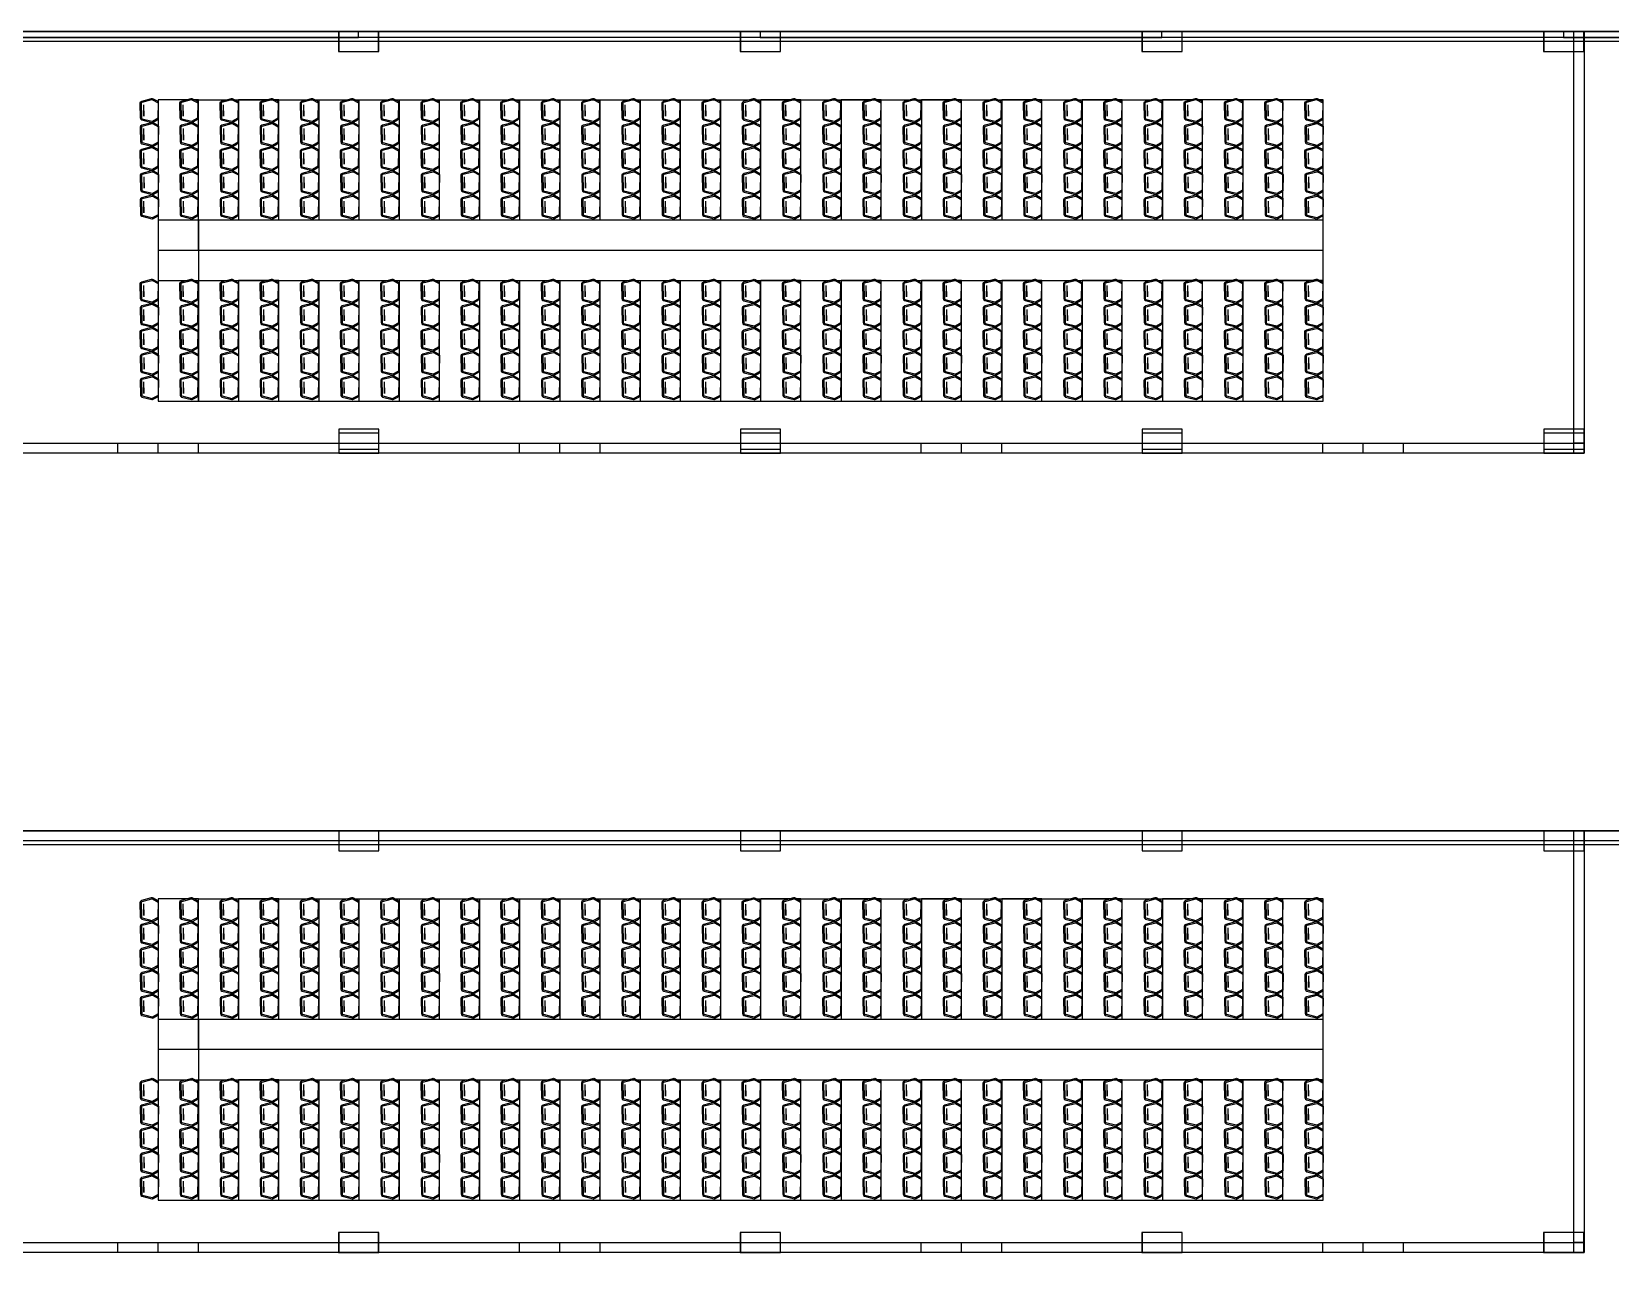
# Model space of a CAD drawing. Header units: millimetres. Extents: x 332 to 5606, y 276 to 1426.
# Drawn here: x 2833.74 to 2873.05, y 784.23 to 814.76 of the extents above; entities that cross this region are included whole.
import ezdxf

# ---------------------------------------------------------------- set-up
doc = ezdxf.new("R2010")
doc.units = ezdxf.units.MM

# ---------------------------------------------------------------- blocks, each defined once
blk = doc.blocks.new('Cadeira-Auditório-P1')
blk.add_line((0, 0.085), (-0.186, 0.085))
for points in [[(-0.235, 0.048), (-0.297, -0.195, 0.19305), (-0.292, -0.232), (-0.235, -0.334, 0.271204), (-0.191, -0.36), (0, -0.36)], [(-0.206, 0.04), (-0.268, -0.203, 0.19305), (-0.266, -0.217), (-0.186, -0.36, 0.221086)], [(0, 0.085), (-0.186, 0.085, 0.342369), (-0.235, 0.048)], [(0, 0.055), (-0.186, 0.055, 0.342369), (-0.206, 0.04, 0.342369)], [(0, 0.085), (0.187, 0.085, -0.342369), (0.235, 0.048)], [(0, 0.055), (0.187, 0.055, -0.342369), (0.206, 0.04, -0.342369)], [(0.235, 0.048), (0.298, -0.195, -0.19305), (0.293, -0.232), (0.236, -0.334, -0.271204), (0.192, -0.36), (0, -0.36)], [(0.206, 0.04), (0.269, -0.203, -0.19305), (0.267, -0.217), (0.187, -0.36, -0.271204)]]:
    blk.add_lwpolyline(points, format="xyb")
for points in [[(-0.145, 0), (0.142, 0)], [(-0.008, 0), (-0.145, 0)]]:
    blk.add_lwpolyline(points)

msp = doc.modelspace()

# ---------------------------------------------------------------- linework, layer by layer
for p, q in [((2892.035, 814.755), (2771.735, 814.755)), ((2891.885, 814.605), (2771.885, 814.605)), ((2831.885, 814.605), (2841.885, 814.605)), ((2842.385, 814.755), (2841.385, 814.755)), ((2841.385, 814.755), (2841.385, 814.255)), ((2842.392, 814.755), (2841.392, 814.755)), ((2841.392, 814.755), (2841.392, 814.255)), ((2841.885, 814.605), (2841.885, 814.755)), ((2841.885, 814.755), (2851.885, 814.755)), ((2842.385, 814.255), (2842.385, 814.755)), ((2842.392, 814.255), (2842.392, 814.755)), ((2852.385, 814.755), (2851.385, 814.755)), ((2851.385, 814.755), (2851.385, 814.255)), ((2852.392, 814.755), (2851.392, 814.755)), ((2851.392, 814.755), (2851.392, 814.255)), ((2851.885, 814.755), (2851.885, 814.605)), ((2851.885, 814.605), (2861.885, 814.605)), ((2852.385, 814.255), (2852.385, 814.755)), ((2852.392, 814.255), (2852.392, 814.755)), ((2862.385, 814.755), (2861.385, 814.755)), ((2861.385, 814.755), (2861.385, 814.255)), ((2862.392, 814.755), (2861.392, 814.755)), ((2861.392, 814.755), (2861.392, 814.255)), ((2861.885, 814.605), (2861.885, 814.755)), ((2861.885, 814.755), (2871.885, 814.755)), ((2862.385, 814.255), (2862.385, 814.755)), ((2862.392, 814.255), (2862.392, 814.755)), ((2872.385, 814.755), (2871.385, 814.755)), ((2871.385, 814.755), (2871.385, 814.255)), ((2872.392, 814.755), (2871.392, 814.755)), ((2871.392, 814.755), (2871.392, 814.255)), ((2871.885, 814.755), (2871.885, 814.605)), ((2871.885, 814.605), (2881.885, 814.605)), ((2872.385, 814.255), (2872.385, 814.755)), ((2872.392, 814.255), (2872.392, 814.755)), ((2841.385, 814.255), (2842.385, 814.255)), ((2841.392, 814.255), (2842.392, 814.255)), ((2851.385, 814.255), (2852.385, 814.255)), ((2851.392, 814.255), (2852.392, 814.255)), ((2861.385, 814.255), (2862.385, 814.255)), ((2861.392, 814.255), (2862.392, 814.255)), ((2871.385, 814.255), (2872.385, 814.255)), ((2871.392, 814.255), (2872.392, 814.255)), ((2842.392, 804.855), (2841.392, 804.855)), ((2841.392, 804.855), (2841.392, 804.355)), ((2842.392, 804.755), (2841.392, 804.755)), ((2841.392, 804.755), (2841.392, 804.255)), ((2842.392, 804.355), (2842.392, 804.855)), ((2842.392, 804.255), (2842.392, 804.755)), ((2852.392, 804.855), (2851.392, 804.855)), ((2851.392, 804.855), (2851.392, 804.355)), ((2852.392, 804.755), (2851.392, 804.755)), ((2851.392, 804.755), (2851.392, 804.255)), ((2852.392, 804.355), (2852.392, 804.855)), ((2852.392, 804.255), (2852.392, 804.755)), ((2862.392, 804.855), (2861.392, 804.855)), ((2861.392, 804.855), (2861.392, 804.355)), ((2862.392, 804.755), (2861.392, 804.755)), ((2861.392, 804.755), (2861.392, 804.255)), ((2862.392, 804.355), (2862.392, 804.855)), ((2862.392, 804.255), (2862.392, 804.755)), ((2872.392, 804.855), (2871.392, 804.855)), ((2871.392, 804.855), (2871.392, 804.355)), ((2872.392, 804.755), (2871.392, 804.755)), ((2871.392, 804.755), (2871.392, 804.255)), ((2872.392, 804.355), (2872.392, 804.855)), ((2872.392, 804.255), (2872.392, 804.755)), ((2841.392, 804.355), (2842.392, 804.355)), ((2841.392, 804.255), (2842.392, 804.255)), ((2851.392, 804.355), (2852.392, 804.355)), ((2851.392, 804.255), (2852.392, 804.255)), ((2861.392, 804.355), (2862.392, 804.355)), ((2861.392, 804.255), (2862.392, 804.255)), ((2871.392, 804.355), (2872.392, 804.355)), ((2871.392, 804.255), (2872.392, 804.255)), ((2842.392, 794.855), (2841.392, 794.855)), ((2841.392, 794.855), (2841.392, 794.355)), ((2842.392, 794.855), (2841.392, 794.855)), ((2841.392, 794.855), (2841.392, 794.355)), ((2842.392, 794.355), (2842.392, 794.855)), ((2842.392, 794.355), (2842.392, 794.855)), ((2852.392, 794.855), (2851.392, 794.855)), ((2851.392, 794.855), (2851.392, 794.355)), ((2852.392, 794.855), (2851.392, 794.855)), ((2851.392, 794.855), (2851.392, 794.355)), ((2852.392, 794.355), (2852.392, 794.855)), ((2852.392, 794.355), (2852.392, 794.855)), ((2862.392, 794.855), (2861.392, 794.855)), ((2861.392, 794.855), (2861.392, 794.355)), ((2862.392, 794.855), (2861.392, 794.855)), ((2861.392, 794.855), (2861.392, 794.355)), ((2862.392, 794.355), (2862.392, 794.855)), ((2862.392, 794.355), (2862.392, 794.855)), ((2872.392, 794.855), (2871.392, 794.855)), ((2871.392, 794.855), (2871.392, 794.355)), ((2872.392, 794.855), (2871.392, 794.855)), ((2871.392, 794.855), (2871.392, 794.355)), ((2872.392, 794.355), (2872.392, 794.855)), ((2872.392, 794.355), (2872.392, 794.855)), ((2841.392, 794.355), (2842.392, 794.355)), ((2841.392, 794.355), (2842.392, 794.355)), ((2851.392, 794.355), (2852.392, 794.355)), ((2851.392, 794.355), (2852.392, 794.355)), ((2861.392, 794.355), (2862.392, 794.355)), ((2861.392, 794.355), (2862.392, 794.355)), ((2871.392, 794.355), (2872.392, 794.355)), ((2871.392, 794.355), (2872.392, 794.355)), ((2842.385, 784.855), (2841.385, 784.855)), ((2841.385, 784.855), (2841.385, 784.355)), ((2842.392, 784.855), (2841.392, 784.855)), ((2841.392, 784.855), (2841.392, 784.355)), ((2842.385, 784.355), (2842.385, 784.855)), ((2842.392, 784.355), (2842.392, 784.855)), ((2852.385, 784.855), (2851.385, 784.855)), ((2851.385, 784.855), (2851.385, 784.355)), ((2852.392, 784.855), (2851.392, 784.855)), ((2851.392, 784.855), (2851.392, 784.355)), ((2852.385, 784.355), (2852.385, 784.855)), ((2852.392, 784.355), (2852.392, 784.855)), ((2862.385, 784.855), (2861.385, 784.855)), ((2861.385, 784.855), (2861.385, 784.355)), ((2862.392, 784.855), (2861.392, 784.855)), ((2861.392, 784.855), (2861.392, 784.355)), ((2862.385, 784.355), (2862.385, 784.855)), ((2862.392, 784.355), (2862.392, 784.855)), ((2872.385, 784.855), (2871.385, 784.855)), ((2871.385, 784.855), (2871.385, 784.355)), ((2872.392, 784.855), (2871.392, 784.855)), ((2871.392, 784.855), (2871.392, 784.355)), ((2872.385, 784.355), (2872.385, 784.855)), ((2872.392, 784.355), (2872.392, 784.855)), ((2841.385, 784.355), (2842.385, 784.355)), ((2841.392, 784.355), (2842.392, 784.355)), ((2851.385, 784.355), (2852.385, 784.355)), ((2851.392, 784.355), (2852.392, 784.355)), ((2861.385, 784.355), (2862.385, 784.355)), ((2861.392, 784.355), (2862.392, 784.355)), ((2871.385, 784.355), (2872.385, 784.355)), ((2871.392, 784.355), (2872.392, 784.355))]:
    msp.add_line(p, q)
at = {"color": 1}
for p, q in [((2881.392, 814.505), (2774.735, 814.505)), ((2872.142, 804.255), (2872.142, 814.755)), ((2872.392, 814.755), (2872.392, 804.255)), ((2791.392, 804.505), (2872.392, 804.505)), ((2872.392, 804.255), (2831.392, 804.255)), ((2872.392, 804.505), (2872.142, 804.505)), ((2872.142, 784.355), (2872.142, 794.855)), ((2872.392, 794.855), (2872.392, 784.355)), ((2881.392, 794.605), (2774.735, 794.605)), ((2791.392, 784.605), (2872.392, 784.605)), ((2872.392, 784.605), (2872.142, 784.605)), ((2872.392, 784.355), (2831.392, 784.355))]:
    msp.add_line(p, q, dxfattribs=at)
at = {"color": 3}
for p, q in [((2837.896, 813.056), (2836.896, 813.056)), ((2836.896, 813.056), (2836.896, 810.056)), ((2837.896, 810.056), (2837.896, 813.056)), ((2837.896, 813.056), (2862.396, 813.056)), ((2839.896, 813.056), (2838.896, 813.056)), ((2838.896, 813.056), (2838.896, 810.056)), ((2839.896, 810.056), (2839.896, 813.056)), ((2840.896, 813.056), (2840.896, 810.056)), ((2841.896, 810.056), (2841.896, 813.056)), ((2842.896, 813.056), (2842.896, 810.056)), ((2843.896, 810.056), (2843.896, 813.056)), ((2844.896, 813.056), (2844.896, 810.056)), ((2845.896, 810.056), (2845.896, 813.056)), ((2846.896, 813.056), (2846.896, 810.056)), ((2847.896, 810.056), (2847.896, 813.056)), ((2848.896, 813.056), (2848.896, 810.056)), ((2849.896, 810.056), (2849.896, 813.056)), ((2850.896, 813.056), (2850.896, 810.056)), ((2852.896, 813.056), (2851.896, 813.056)), ((2851.896, 810.056), (2851.896, 813.056)), ((2852.896, 810.056), (2852.896, 813.056)), ((2854.896, 813.056), (2853.896, 813.056)), ((2853.896, 813.056), (2853.896, 810.056)), ((2854.896, 810.056), (2854.896, 813.056)), ((2856.896, 813.056), (2855.896, 813.056)), ((2855.896, 813.056), (2855.896, 810.056)), ((2856.896, 810.056), (2856.896, 813.056)), ((2858.896, 813.056), (2857.896, 813.056)), ((2857.896, 813.056), (2857.896, 810.056)), ((2858.896, 810.056), (2858.896, 813.056)), ((2860.896, 813.056), (2859.896, 813.056)), ((2859.896, 813.056), (2859.896, 810.056)), ((2860.896, 810.056), (2860.896, 813.056)), ((2862.896, 813.056), (2861.896, 813.056)), ((2861.896, 813.056), (2861.896, 810.056)), ((2865.896, 813.056), (2862.396, 813.056)), ((2862.896, 810.056), (2862.896, 813.056)), ((2864.896, 813.056), (2863.896, 813.056)), ((2863.896, 813.056), (2863.896, 810.056)), ((2864.896, 810.056), (2864.896, 813.056)), ((2865.896, 810.056), (2865.896, 813.056)), ((2865.896, 810.056), (2836.896, 810.056)), ((2836.896, 810.056), (2836.896, 809.306)), ((2837.896, 809.306), (2837.896, 810.056)), ((2837.896, 810.056), (2837.896, 808.556)), ((2853.896, 810.056), (2852.896, 810.056)), ((2855.896, 810.056), (2854.896, 810.056)), ((2857.896, 810.056), (2856.896, 810.056)), ((2859.896, 810.056), (2858.896, 810.056)), ((2861.896, 810.056), (2860.896, 810.056)), ((2863.896, 810.056), (2862.896, 810.056)), ((2865.896, 810.056), (2864.896, 810.056)), ((2865.896, 809.306), (2865.896, 810.056)), ((2865.896, 809.306), (2836.896, 809.306)), ((2836.896, 809.306), (2836.896, 808.556)), ((2837.896, 809.306), (2837.896, 808.556)), ((2865.896, 808.556), (2865.896, 809.306)), ((2836.896, 808.556), (2862.396, 808.556)), ((2836.896, 808.556), (2836.896, 805.556)), ((2837.896, 808.556), (2837.896, 805.556)), ((2837.896, 808.556), (2865.896, 808.556)), ((2837.896, 805.556), (2837.896, 808.556)), ((2838.896, 808.556), (2838.896, 805.556)), ((2839.896, 808.556), (2838.896, 808.556)), ((2838.896, 808.556), (2838.896, 805.556)), ((2839.896, 805.556), (2839.896, 808.556)), ((2839.896, 805.556), (2839.896, 808.556)), ((2840.896, 808.556), (2840.896, 805.556)), ((2840.896, 808.556), (2840.896, 805.556)), ((2841.896, 805.556), (2841.896, 808.556)), ((2841.896, 805.556), (2841.896, 808.556)), ((2842.896, 808.556), (2842.896, 805.556)), ((2842.896, 808.556), (2842.896, 805.556)), ((2843.896, 805.556), (2843.896, 808.556)), ((2843.896, 805.556), (2843.896, 808.556)), ((2844.896, 808.556), (2844.896, 805.556)), ((2844.896, 808.556), (2844.896, 805.556)), ((2845.896, 805.556), (2845.896, 808.556)), ((2845.896, 805.556), (2845.896, 808.556)), ((2846.896, 808.556), (2846.896, 805.556)), ((2846.896, 808.556), (2846.896, 805.556)), ((2847.896, 805.556), (2847.896, 808.556)), ((2847.896, 805.556), (2847.896, 808.556)), ((2848.896, 808.556), (2848.896, 805.556)), ((2848.896, 808.556), (2848.896, 805.556)), ((2849.896, 805.556), (2849.896, 808.556)), ((2849.896, 805.556), (2849.896, 808.556)), ((2850.896, 808.556), (2850.896, 805.556)), ((2850.896, 808.556), (2850.896, 805.556)), ((2851.896, 805.556), (2851.896, 808.556)), ((2852.896, 808.556), (2851.896, 808.556)), ((2851.896, 805.556), (2851.896, 808.556)), ((2852.896, 805.556), (2852.896, 808.556)), ((2852.896, 805.556), (2852.896, 808.556)), ((2853.896, 808.556), (2853.896, 805.556)), ((2854.896, 808.556), (2853.896, 808.556)), ((2853.896, 808.556), (2853.896, 805.556)), ((2854.896, 805.556), (2854.896, 808.556)), ((2854.896, 805.556), (2854.896, 808.556)), ((2855.896, 808.556), (2855.896, 805.556)), ((2856.896, 808.556), (2855.896, 808.556)), ((2855.896, 808.556), (2855.896, 805.556)), ((2856.896, 805.556), (2856.896, 808.556)), ((2856.896, 805.556), (2856.896, 808.556)), ((2857.896, 808.556), (2857.896, 805.556)), ((2858.896, 808.556), (2857.896, 808.556)), ((2857.896, 808.556), (2857.896, 805.556)), ((2858.896, 805.556), (2858.896, 808.556)), ((2858.896, 805.556), (2858.896, 808.556)), ((2859.896, 808.556), (2859.896, 805.556)), ((2860.896, 808.556), (2859.896, 808.556)), ((2859.896, 808.556), (2859.896, 805.556)), ((2860.896, 805.556), (2860.896, 808.556)), ((2860.896, 805.556), (2860.896, 808.556)), ((2861.896, 808.556), (2861.896, 805.556)), ((2862.896, 808.556), (2861.896, 808.556)), ((2861.896, 808.556), (2861.896, 805.556)), ((2865.896, 808.556), (2862.396, 808.556)), ((2862.896, 805.556), (2862.896, 808.556)), ((2862.896, 805.556), (2862.896, 808.556)), ((2863.896, 808.556), (2863.896, 805.556)), ((2864.896, 808.556), (2863.896, 808.556)), ((2863.896, 808.556), (2863.896, 805.556)), ((2864.896, 805.556), (2864.896, 808.556)), ((2864.896, 805.556), (2864.896, 808.556)), ((2865.896, 805.556), (2865.896, 808.556)), ((2865.896, 805.556), (2865.896, 808.556)), ((2836.896, 805.556), (2837.896, 805.556)), ((2837.896, 805.556), (2862.396, 805.556)), ((2862.396, 805.556), (2865.896, 805.556)), ((2835.892, 804.255), (2835.892, 804.505)), ((2835.892, 804.505), (2836.892, 804.505)), ((2836.892, 804.255), (2835.892, 804.255)), ((2836.892, 804.255), (2836.892, 804.505)), ((2836.892, 804.505), (2837.892, 804.505)), ((2837.892, 804.255), (2836.892, 804.255)), ((2837.892, 804.505), (2837.892, 804.255)), ((2845.892, 804.255), (2845.892, 804.505)), ((2845.892, 804.505), (2846.892, 804.505)), ((2846.892, 804.255), (2845.892, 804.255)), ((2846.892, 804.255), (2846.892, 804.505)), ((2846.892, 804.505), (2847.892, 804.505)), ((2847.892, 804.255), (2846.892, 804.255)), ((2847.892, 804.505), (2847.892, 804.255)), ((2855.892, 804.255), (2855.892, 804.505)), ((2855.892, 804.505), (2856.892, 804.505)), ((2856.892, 804.255), (2855.892, 804.255)), ((2856.892, 804.255), (2856.892, 804.505)), ((2856.892, 804.505), (2857.892, 804.505)), ((2857.892, 804.255), (2856.892, 804.255)), ((2857.892, 804.505), (2857.892, 804.255)), ((2865.892, 804.255), (2865.892, 804.505)), ((2865.892, 804.505), (2866.892, 804.505)), ((2866.892, 804.255), (2865.892, 804.255)), ((2866.892, 804.255), (2866.892, 804.505)), ((2866.892, 804.505), (2867.892, 804.505)), ((2867.892, 804.255), (2866.892, 804.255)), ((2867.892, 804.505), (2867.892, 804.255)), ((2837.896, 793.156), (2836.896, 793.156)), ((2836.896, 793.156), (2836.896, 790.156)), ((2837.896, 790.156), (2837.896, 793.156)), ((2837.896, 793.156), (2862.396, 793.156)), ((2839.896, 793.156), (2838.896, 793.156)), ((2838.896, 793.156), (2838.896, 790.156)), ((2839.896, 790.156), (2839.896, 793.156)), ((2840.896, 793.156), (2840.896, 790.156)), ((2841.896, 790.156), (2841.896, 793.156)), ((2842.896, 793.156), (2842.896, 790.156)), ((2843.896, 790.156), (2843.896, 793.156)), ((2844.896, 793.156), (2844.896, 790.156)), ((2845.896, 790.156), (2845.896, 793.156)), ((2846.896, 793.156), (2846.896, 790.156)), ((2847.896, 790.156), (2847.896, 793.156)), ((2848.896, 793.156), (2848.896, 790.156)), ((2849.896, 790.156), (2849.896, 793.156)), ((2850.896, 793.156), (2850.896, 790.156)), ((2852.896, 793.156), (2851.896, 793.156)), ((2851.896, 790.156), (2851.896, 793.156)), ((2852.896, 790.156), (2852.896, 793.156)), ((2854.896, 793.156), (2853.896, 793.156)), ((2853.896, 793.156), (2853.896, 790.156)), ((2854.896, 790.156), (2854.896, 793.156)), ((2856.896, 793.156), (2855.896, 793.156)), ((2855.896, 793.156), (2855.896, 790.156)), ((2856.896, 790.156), (2856.896, 793.156)), ((2858.896, 793.156), (2857.896, 793.156)), ((2857.896, 793.156), (2857.896, 790.156)), ((2858.896, 790.156), (2858.896, 793.156)), ((2860.896, 793.156), (2859.896, 793.156)), ((2859.896, 793.156), (2859.896, 790.156)), ((2860.896, 790.156), (2860.896, 793.156)), ((2862.896, 793.156), (2861.896, 793.156)), ((2861.896, 793.156), (2861.896, 790.156)), ((2865.896, 793.156), (2862.396, 793.156)), ((2862.896, 790.156), (2862.896, 793.156)), ((2864.896, 793.156), (2863.896, 793.156)), ((2863.896, 793.156), (2863.896, 790.156)), ((2864.896, 790.156), (2864.896, 793.156)), ((2865.896, 790.156), (2865.896, 793.156)), ((2865.896, 790.156), (2836.896, 790.156)), ((2836.896, 790.156), (2836.896, 789.406)), ((2837.896, 789.406), (2837.896, 790.156)), ((2837.896, 790.156), (2837.896, 788.656)), ((2853.896, 790.156), (2852.896, 790.156)), ((2855.896, 790.156), (2854.896, 790.156)), ((2857.896, 790.156), (2856.896, 790.156)), ((2859.896, 790.156), (2858.896, 790.156)), ((2861.896, 790.156), (2860.896, 790.156)), ((2863.896, 790.156), (2862.896, 790.156)), ((2865.896, 790.156), (2864.896, 790.156)), ((2865.896, 789.406), (2865.896, 790.156)), ((2865.896, 789.406), (2836.896, 789.406)), ((2836.896, 789.406), (2836.896, 788.656)), ((2837.896, 789.406), (2837.896, 788.656)), ((2865.896, 788.656), (2865.896, 789.406)), ((2836.896, 788.656), (2862.396, 788.656)), ((2836.896, 788.656), (2836.896, 785.656)), ((2837.896, 788.656), (2837.896, 785.656)), ((2837.896, 788.656), (2865.896, 788.656)), ((2837.896, 785.656), (2837.896, 788.656)), ((2838.896, 788.656), (2838.896, 785.656)), ((2839.896, 788.656), (2838.896, 788.656)), ((2838.896, 788.656), (2838.896, 785.656)), ((2839.896, 785.656), (2839.896, 788.656)), ((2839.896, 785.656), (2839.896, 788.656)), ((2840.896, 788.656), (2840.896, 785.656)), ((2840.896, 788.656), (2840.896, 785.656)), ((2841.896, 785.656), (2841.896, 788.656)), ((2841.896, 785.656), (2841.896, 788.656)), ((2842.896, 788.656), (2842.896, 785.656)), ((2842.896, 788.656), (2842.896, 785.656)), ((2843.896, 785.656), (2843.896, 788.656)), ((2843.896, 785.656), (2843.896, 788.656)), ((2844.896, 788.656), (2844.896, 785.656)), ((2844.896, 788.656), (2844.896, 785.656)), ((2845.896, 785.656), (2845.896, 788.656)), ((2845.896, 785.656), (2845.896, 788.656)), ((2846.896, 788.656), (2846.896, 785.656)), ((2846.896, 788.656), (2846.896, 785.656)), ((2847.896, 785.656), (2847.896, 788.656)), ((2847.896, 785.656), (2847.896, 788.656)), ((2848.896, 788.656), (2848.896, 785.656)), ((2848.896, 788.656), (2848.896, 785.656)), ((2849.896, 785.656), (2849.896, 788.656)), ((2849.896, 785.656), (2849.896, 788.656)), ((2850.896, 788.656), (2850.896, 785.656)), ((2850.896, 788.656), (2850.896, 785.656)), ((2851.896, 785.656), (2851.896, 788.656)), ((2852.896, 788.656), (2851.896, 788.656)), ((2851.896, 785.656), (2851.896, 788.656)), ((2852.896, 785.656), (2852.896, 788.656)), ((2852.896, 785.656), (2852.896, 788.656)), ((2853.896, 788.656), (2853.896, 785.656)), ((2854.896, 788.656), (2853.896, 788.656)), ((2853.896, 788.656), (2853.896, 785.656)), ((2854.896, 785.656), (2854.896, 788.656)), ((2854.896, 785.656), (2854.896, 788.656)), ((2855.896, 788.656), (2855.896, 785.656)), ((2856.896, 788.656), (2855.896, 788.656)), ((2855.896, 788.656), (2855.896, 785.656)), ((2856.896, 785.656), (2856.896, 788.656)), ((2856.896, 785.656), (2856.896, 788.656)), ((2857.896, 788.656), (2857.896, 785.656)), ((2858.896, 788.656), (2857.896, 788.656)), ((2857.896, 788.656), (2857.896, 785.656)), ((2858.896, 785.656), (2858.896, 788.656)), ((2858.896, 785.656), (2858.896, 788.656)), ((2859.896, 788.656), (2859.896, 785.656)), ((2860.896, 788.656), (2859.896, 788.656)), ((2859.896, 788.656), (2859.896, 785.656)), ((2860.896, 785.656), (2860.896, 788.656)), ((2860.896, 785.656), (2860.896, 788.656)), ((2861.896, 788.656), (2861.896, 785.656)), ((2862.896, 788.656), (2861.896, 788.656)), ((2861.896, 788.656), (2861.896, 785.656)), ((2865.896, 788.656), (2862.396, 788.656)), ((2862.896, 785.656), (2862.896, 788.656)), ((2862.896, 785.656), (2862.896, 788.656)), ((2863.896, 788.656), (2863.896, 785.656)), ((2864.896, 788.656), (2863.896, 788.656)), ((2863.896, 788.656), (2863.896, 785.656)), ((2864.896, 785.656), (2864.896, 788.656)), ((2864.896, 785.656), (2864.896, 788.656)), ((2865.896, 785.656), (2865.896, 788.656)), ((2865.896, 785.656), (2865.896, 788.656)), ((2836.896, 785.656), (2837.896, 785.656)), ((2837.896, 785.656), (2862.396, 785.656)), ((2862.396, 785.656), (2865.896, 785.656)), ((2835.892, 784.355), (2835.892, 784.605)), ((2835.892, 784.605), (2836.892, 784.605)), ((2836.892, 784.355), (2836.892, 784.605)), ((2836.892, 784.605), (2837.892, 784.605)), ((2837.892, 784.605), (2837.892, 784.355)), ((2845.892, 784.355), (2845.892, 784.605)), ((2845.892, 784.605), (2846.892, 784.605)), ((2846.892, 784.355), (2846.892, 784.605)), ((2846.892, 784.605), (2847.892, 784.605)), ((2847.892, 784.605), (2847.892, 784.355)), ((2855.892, 784.355), (2855.892, 784.605)), ((2855.892, 784.605), (2856.892, 784.605)), ((2856.892, 784.355), (2856.892, 784.605)), ((2856.892, 784.605), (2857.892, 784.605)), ((2857.892, 784.605), (2857.892, 784.355)), ((2865.892, 784.355), (2865.892, 784.605)), ((2865.892, 784.605), (2866.892, 784.605)), ((2866.892, 784.355), (2866.892, 784.605)), ((2866.892, 784.605), (2867.892, 784.605)), ((2867.892, 784.605), (2867.892, 784.355)), ((2836.892, 784.355), (2835.892, 784.355)), ((2837.892, 784.355), (2836.892, 784.355)), ((2846.892, 784.355), (2845.892, 784.355)), ((2847.892, 784.355), (2846.892, 784.355)), ((2856.892, 784.355), (2855.892, 784.355)), ((2857.892, 784.355), (2856.892, 784.355)), ((2866.892, 784.355), (2865.892, 784.355)), ((2867.892, 784.355), (2866.892, 784.355))]:
    msp.add_line(p, q, dxfattribs=at)
at = {"color": 7, "true_color": 0xffffff}
msp.add_line((2891.885, 794.855), (2771.885, 794.855), dxfattribs=at)
at = {"color": 1, "lineweight": -3}
for points in [[(2771.885, 814.755), (2891.885, 814.755), (2891.885, 794.505), (2771.885, 794.505)], [(2771.885, 794.855), (2891.885, 794.855), (2891.885, 774.605), (2771.885, 774.605)]]:
    msp.add_lwpolyline(points, close=True, dxfattribs=at)

# ---------------------------------------------------------------- block references
at = {"color": 3, "rotation": 89.99999999999999}
for p in [(2836.536, 812.791), (2837.521, 812.791), (2838.524, 812.791), (2839.522, 812.791), (2840.522, 812.791), (2841.523, 812.791), (2842.523, 812.791), (2843.528, 812.791), (2844.518, 812.791), (2845.514, 812.791), (2846.524, 812.791), (2847.525, 812.791), (2848.523, 812.791), (2849.524, 812.791), (2850.526, 812.791), (2851.523, 812.787), (2852.525, 812.791), (2853.525, 812.791), (2854.523, 812.791), (2855.524, 812.791), (2856.525, 812.791), (2857.523, 812.791), (2858.524, 812.791), (2859.525, 812.791), (2860.523, 812.791), (2861.524, 812.791), (2862.527, 812.791), (2863.528, 812.791), (2864.532, 812.791), (2865.531, 812.791), (2836.541, 812.196), (2837.526, 812.196), (2838.529, 812.196), (2839.527, 812.196), (2840.527, 812.196), (2841.528, 812.196), (2842.529, 812.196), (2843.533, 812.196), (2844.524, 812.196), (2845.519, 812.196), (2846.53, 812.196), (2847.53, 812.196), (2848.528, 812.196), (2849.53, 812.196), (2850.531, 812.196), (2851.528, 812.193), (2852.53, 812.196), (2853.53, 812.196), (2854.528, 812.196), (2855.53, 812.196), (2856.53, 812.196), (2857.529, 812.196), (2858.529, 812.196), (2859.53, 812.196), (2860.528, 812.196), (2861.53, 812.196), (2862.532, 812.196), (2863.533, 812.196), (2864.538, 812.196), (2865.536, 812.196), (2836.536, 811.596), (2837.521, 811.596), (2838.524, 811.596), (2839.522, 811.596), (2840.522, 811.596), (2841.523, 811.596), (2842.523, 811.596), (2843.528, 811.596), (2844.518, 811.596), (2845.514, 811.596), (2846.524, 811.596), (2847.525, 811.596), (2848.523, 811.596), (2849.524, 811.596), (2850.526, 811.596), (2851.523, 811.593), (2852.525, 811.596), (2853.525, 811.596), (2854.523, 811.596), (2855.524, 811.596), (2856.525, 811.596), (2857.523, 811.596), (2858.524, 811.596), (2859.525, 811.596), (2860.523, 811.596), (2861.524, 811.596), (2862.527, 811.596), (2863.528, 811.596), (2864.532, 811.596), (2865.531, 811.596), (2836.544, 810.997), (2837.529, 810.997), (2838.532, 810.997), (2839.529, 810.997), (2840.529, 810.997), (2841.53, 810.997), (2842.531, 810.997), (2843.536, 810.997), (2844.526, 810.997), (2845.521, 810.997), (2846.532, 810.997), (2847.533, 810.997), (2848.531, 810.997), (2849.532, 810.997), (2850.534, 810.997), (2851.53, 810.993), (2852.532, 810.997), (2853.533, 810.997), (2854.531, 810.997), (2855.532, 810.997), (2856.533, 810.997), (2857.531, 810.997), (2858.532, 810.997), (2859.533, 810.997), (2860.531, 810.997), (2861.532, 810.997), (2862.535, 810.997), (2863.535, 810.997), (2864.54, 810.997), (2865.539, 810.997), (2836.541, 810.39), (2837.527, 810.39), (2838.529, 810.39), (2839.527, 810.39), (2840.527, 810.39), (2841.528, 810.39), (2842.529, 810.39), (2843.533, 810.39), (2844.524, 810.39), (2845.519, 810.39), (2846.53, 810.39), (2847.53, 810.39), (2848.528, 810.39), (2849.53, 810.39), (2850.531, 810.39), (2851.528, 810.387), (2852.53, 810.39), (2853.531, 810.39), (2854.528, 810.39), (2855.53, 810.39), (2856.53, 810.39), (2857.529, 810.39), (2858.53, 810.39), (2859.531, 810.39), (2860.528, 810.39), (2861.53, 810.39), (2862.533, 810.39), (2863.533, 810.39), (2864.538, 810.39), (2865.536, 810.39), (2836.536, 808.291), (2837.521, 808.291), (2838.524, 808.291), (2839.522, 808.291), (2840.522, 808.291), (2841.523, 808.291), (2842.523, 808.291), (2843.528, 808.291), (2844.518, 808.291), (2845.514, 808.291), (2846.524, 808.291), (2847.525, 808.291), (2848.523, 808.291), (2849.524, 808.291), (2850.526, 808.291), (2851.523, 808.287), (2852.525, 808.291), (2853.525, 808.291), (2854.523, 808.291), (2855.524, 808.291), (2856.525, 808.291), (2857.523, 808.291), (2858.524, 808.291), (2859.525, 808.291), (2860.523, 808.291), (2861.524, 808.291), (2862.527, 808.291), (2863.528, 808.291), (2864.532, 808.291), (2865.531, 808.291), (2836.541, 807.696), (2837.526, 807.696), (2838.529, 807.696), (2839.527, 807.696), (2840.527, 807.696), (2841.528, 807.696), (2842.529, 807.696), (2843.533, 807.696), (2844.524, 807.696), (2845.519, 807.696), (2846.53, 807.696), (2847.53, 807.696), (2848.528, 807.696), (2849.53, 807.696), (2850.531, 807.696), (2851.528, 807.693), (2852.53, 807.696), (2853.53, 807.696), (2854.528, 807.696), (2855.53, 807.696), (2856.53, 807.696), (2857.529, 807.696), (2858.529, 807.696), (2859.53, 807.696), (2860.528, 807.696), (2861.53, 807.696), (2862.532, 807.696), (2863.533, 807.696), (2864.538, 807.696), (2865.536, 807.696), (2836.536, 807.096), (2837.521, 807.096), (2838.524, 807.096), (2839.522, 807.096), (2840.522, 807.096), (2841.523, 807.096), (2842.523, 807.096), (2843.528, 807.096), (2844.518, 807.096), (2845.514, 807.096), (2846.524, 807.096), (2847.525, 807.096), (2848.523, 807.096), (2849.524, 807.096), (2850.526, 807.096), (2851.523, 807.093), (2852.525, 807.096), (2853.525, 807.096), (2854.523, 807.096), (2855.524, 807.096), (2856.525, 807.096), (2857.523, 807.096), (2858.524, 807.096), (2859.525, 807.096), (2860.523, 807.096), (2861.524, 807.096), (2862.527, 807.096), (2863.528, 807.096), (2864.532, 807.096), (2865.531, 807.096), (2836.544, 806.497), (2837.529, 806.497), (2838.532, 806.497), (2839.529, 806.497), (2840.529, 806.497), (2841.53, 806.497), (2842.531, 806.497), (2843.536, 806.497), (2844.526, 806.497), (2845.521, 806.497), (2846.532, 806.497), (2847.533, 806.497), (2848.531, 806.497), (2849.532, 806.497), (2850.534, 806.497), (2851.531, 806.493), (2852.532, 806.497), (2853.533, 806.497), (2854.531, 806.497), (2855.532, 806.497), (2856.533, 806.497), (2857.531, 806.497), (2858.532, 806.497), (2859.533, 806.497), (2860.531, 806.497), (2861.532, 806.497), (2862.535, 806.497), (2863.535, 806.497), (2864.54, 806.497), (2865.539, 806.497), (2836.541, 805.89), (2837.527, 805.89), (2838.529, 805.89), (2839.527, 805.89), (2840.527, 805.89), (2841.528, 805.89), (2842.529, 805.89), (2843.533, 805.89), (2844.524, 805.89), (2845.519, 805.89), (2846.53, 805.89), (2847.53, 805.89), (2848.528, 805.89), (2849.53, 805.89), (2850.531, 805.89), (2851.528, 805.887), (2852.53, 805.89), (2853.531, 805.89), (2854.528, 805.89), (2855.53, 805.89), (2856.53, 805.89), (2857.529, 805.89), (2858.53, 805.89), (2859.531, 805.89), (2860.528, 805.89), (2861.53, 805.89), (2862.533, 805.89), (2863.533, 805.89), (2864.538, 805.89), (2865.536, 805.89), (2836.536, 792.891), (2837.521, 792.891), (2838.524, 792.891), (2839.522, 792.891), (2840.522, 792.891), (2841.523, 792.891), (2842.523, 792.891), (2843.528, 792.891), (2844.518, 792.891), (2845.514, 792.891), (2846.524, 792.891), (2847.525, 792.891), (2848.523, 792.891), (2849.524, 792.891), (2850.526, 792.891), (2851.523, 792.887), (2852.525, 792.891), (2853.525, 792.891), (2854.523, 792.891), (2855.524, 792.891), (2856.525, 792.891), (2857.523, 792.891), (2858.524, 792.891), (2859.525, 792.891), (2860.523, 792.891), (2861.524, 792.891), (2862.527, 792.891), (2863.528, 792.891), (2864.532, 792.891), (2865.531, 792.891), (2836.541, 792.296), (2837.526, 792.296), (2838.529, 792.296), (2839.527, 792.296), (2840.527, 792.296), (2841.528, 792.296), (2842.529, 792.296), (2843.533, 792.296), (2844.524, 792.296), (2845.519, 792.296), (2846.53, 792.296), (2847.53, 792.296), (2848.528, 792.296), (2849.53, 792.296), (2850.531, 792.296), (2851.528, 792.293), (2852.53, 792.296), (2853.53, 792.296), (2854.528, 792.296), (2855.53, 792.296), (2856.53, 792.296), (2857.529, 792.296), (2858.529, 792.296), (2859.53, 792.296), (2860.528, 792.296), (2861.53, 792.296), (2862.532, 792.296), (2863.533, 792.296), (2864.538, 792.296), (2865.536, 792.296), (2836.536, 791.696), (2837.521, 791.696), (2838.524, 791.696), (2839.522, 791.696), (2840.522, 791.696), (2841.523, 791.696), (2842.523, 791.696), (2843.528, 791.696), (2844.518, 791.696), (2845.514, 791.696), (2846.524, 791.696), (2847.525, 791.696), (2848.523, 791.696), (2849.524, 791.696), (2850.526, 791.696), (2852.525, 791.696), (2853.525, 791.696), (2854.523, 791.696), (2855.524, 791.696), (2856.525, 791.696), (2857.523, 791.696), (2858.524, 791.696), (2859.525, 791.696), (2860.523, 791.696), (2861.524, 791.696), (2862.527, 791.696), (2863.528, 791.696), (2864.532, 791.696), (2865.531, 791.696), (2851.523, 791.693), (2836.544, 791.097), (2837.529, 791.097), (2838.532, 791.097), (2839.529, 791.097), (2840.529, 791.097), (2841.53, 791.097), (2842.531, 791.097), (2843.536, 791.097), (2844.526, 791.097), (2845.521, 791.097), (2846.532, 791.097), (2847.533, 791.097), (2848.531, 791.097), (2849.532, 791.097), (2850.534, 791.097), (2851.53, 791.093), (2852.532, 791.097), (2853.533, 791.097), (2854.531, 791.097), (2855.532, 791.097), (2856.533, 791.097), (2857.531, 791.097), (2858.532, 791.097), (2859.533, 791.097), (2860.531, 791.097), (2861.532, 791.097), (2862.535, 791.097), (2863.535, 791.097), (2864.54, 791.097), (2865.539, 791.097), (2836.541, 790.49), (2837.527, 790.49), (2838.529, 790.49), (2839.527, 790.49), (2840.527, 790.49), (2841.528, 790.49), (2842.529, 790.49), (2843.533, 790.49), (2844.524, 790.49), (2845.519, 790.49), (2846.53, 790.49), (2847.53, 790.49), (2848.528, 790.49), (2849.53, 790.49), (2850.531, 790.49), (2851.528, 790.487), (2852.53, 790.49), (2853.531, 790.49), (2854.528, 790.49), (2855.53, 790.49), (2856.53, 790.49), (2857.529, 790.49), (2858.53, 790.49), (2859.531, 790.49), (2860.528, 790.49), (2861.53, 790.49), (2862.533, 790.49), (2863.533, 790.49), (2864.538, 790.49), (2865.536, 790.49), (2836.536, 788.391), (2837.521, 788.391), (2838.524, 788.391), (2839.522, 788.391), (2840.522, 788.391), (2841.523, 788.391), (2842.523, 788.391), (2843.528, 788.391), (2844.518, 788.391), (2845.514, 788.391), (2846.524, 788.391), (2847.525, 788.391), (2848.523, 788.391), (2849.524, 788.391), (2850.526, 788.391), (2851.523, 788.387), (2852.525, 788.391), (2853.525, 788.391), (2854.523, 788.391), (2855.524, 788.391), (2856.525, 788.391), (2857.523, 788.391), (2858.524, 788.391), (2859.525, 788.391), (2860.523, 788.391), (2861.524, 788.391), (2862.527, 788.391), (2863.528, 788.391), (2864.532, 788.391), (2865.531, 788.391), (2836.541, 787.796), (2837.526, 787.796), (2838.529, 787.796), (2839.527, 787.796), (2840.527, 787.796), (2841.528, 787.796), (2842.529, 787.796), (2843.533, 787.796), (2844.524, 787.796), (2845.519, 787.796), (2846.53, 787.796), (2847.53, 787.796), (2848.528, 787.796), (2849.53, 787.796), (2850.531, 787.796), (2851.528, 787.793), (2852.53, 787.796), (2853.53, 787.796), (2854.528, 787.796), (2855.53, 787.796), (2856.53, 787.796), (2857.529, 787.796), (2858.529, 787.796), (2859.53, 787.796), (2860.528, 787.796), (2861.53, 787.796), (2862.532, 787.796), (2863.533, 787.796), (2864.538, 787.796), (2865.536, 787.796), (2836.536, 787.196), (2837.521, 787.196), (2838.524, 787.196), (2839.522, 787.196), (2840.522, 787.196), (2841.523, 787.196), (2842.523, 787.196), (2843.528, 787.196), (2844.518, 787.196), (2845.514, 787.196), (2846.524, 787.196), (2847.525, 787.196), (2848.523, 787.196), (2849.524, 787.196), (2850.526, 787.196), (2851.523, 787.193), (2852.525, 787.196), (2853.525, 787.196), (2854.523, 787.196), (2855.524, 787.196), (2856.525, 787.196), (2857.523, 787.196), (2858.524, 787.196), (2859.525, 787.196), (2860.523, 787.196), (2861.524, 787.196), (2862.527, 787.196), (2863.528, 787.196), (2864.532, 787.196), (2865.531, 787.196), (2836.544, 786.597), (2837.529, 786.597), (2838.532, 786.597), (2839.529, 786.597), (2840.529, 786.597), (2841.53, 786.597), (2842.531, 786.597), (2843.536, 786.597), (2844.526, 786.597), (2845.521, 786.597), (2846.532, 786.597), (2847.533, 786.597), (2848.531, 786.597), (2849.532, 786.597), (2850.534, 786.597), (2851.531, 786.593), (2852.532, 786.597), (2853.533, 786.597), (2854.531, 786.597), (2855.532, 786.597), (2856.533, 786.597), (2857.531, 786.597), (2858.532, 786.597), (2859.533, 786.597), (2860.531, 786.597), (2861.532, 786.597), (2862.535, 786.597), (2863.535, 786.597), (2864.54, 786.597), (2865.539, 786.597), (2836.541, 785.99), (2837.527, 785.99), (2838.529, 785.99), (2839.527, 785.99), (2840.527, 785.99), (2841.528, 785.99), (2842.529, 785.99), (2843.533, 785.99), (2844.524, 785.99), (2845.519, 785.99), (2846.53, 785.99), (2847.53, 785.99), (2848.528, 785.99), (2849.53, 785.99), (2850.531, 785.99), (2851.528, 785.987), (2852.53, 785.99), (2853.531, 785.99), (2854.528, 785.99), (2855.53, 785.99), (2856.53, 785.99), (2857.529, 785.99), (2858.53, 785.99), (2859.531, 785.99), (2860.528, 785.99), (2861.53, 785.99), (2862.533, 785.99), (2863.533, 785.99), (2864.538, 785.99), (2865.536, 785.99)]:
    msp.add_blockref('Cadeira-Auditório-P1', p, dxfattribs=at)

doc.saveas('drawing.dxf')
